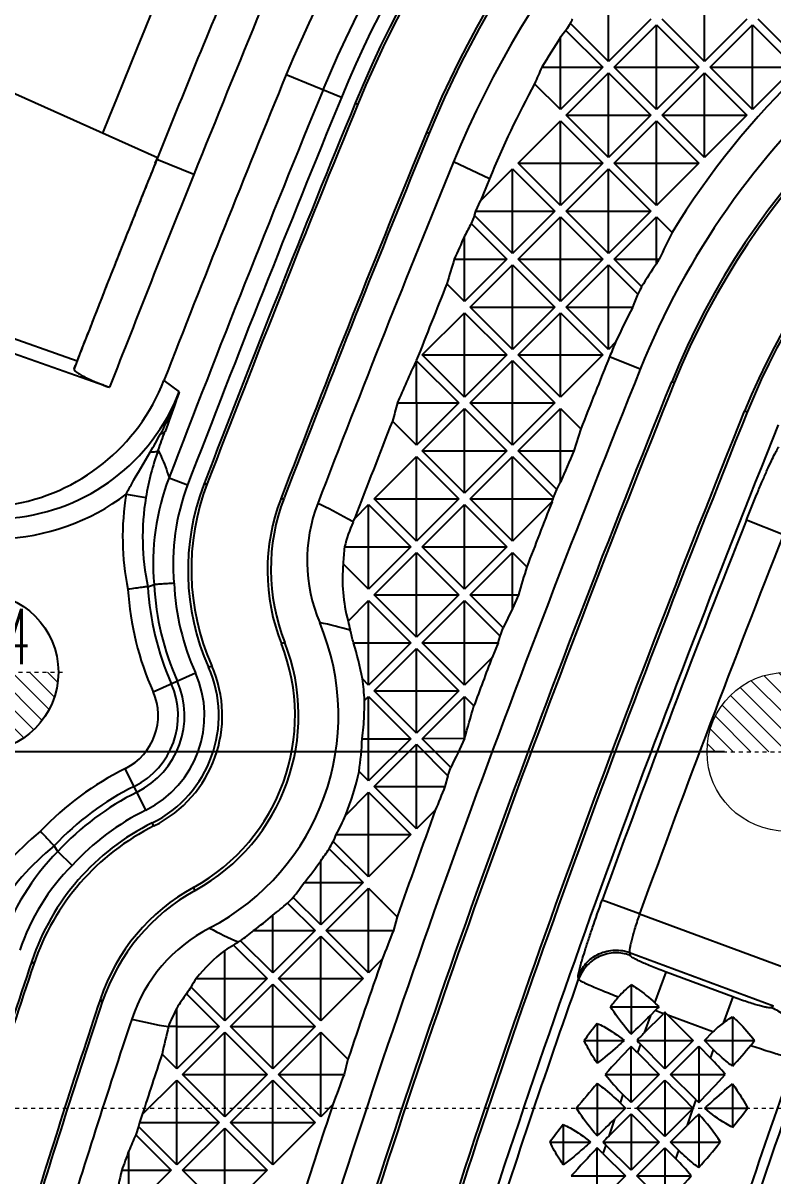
# Model space of a CAD drawing. Header units: millimetres. Extents: x 2089 to 2530, y 1631 to 2074.
# Drawn here: x 2214.23 to 2233.11, y 1903.87 to 1932.91 of the extents above; entities that cross this region are included whole.
import ezdxf

# ---------------------------------------------------------------- set-up
doc = ezdxf.new("R2010")
doc.units = ezdxf.units.MM
doc.linetypes.add('CENTER', pattern=[0.6, 0.375, -0.075, 0.075, -0.075])
doc.linetypes.add('HIDDEN', pattern=[0.2, 0.1, -0.1])
doc.layers.add('cool', color=153, linetype='HIDDEN', lineweight=9)
doc.layers.add('epin', color=13, linetype='Continuous', lineweight=9)
doc.layers.add('DEFAULT_2', color=8, linetype='HIDDEN')
doc.styles.get("Standard").update_dxf_attribs({"font": 'arial.ttf'})
doc.styles.add('TXT05', font='txt.shx', dxfattribs={"width": 0.5, "bigfont": 'gbcbig.shx'})
doc.dimstyles.new('副本 ISO-25-1', dxfattribs={"dimtxt": 5, "dimasz": 5, "dimexe": 0, "dimexo": 0, "dimgap": 0, "dimtad": 1, "dimtxsty": 'Standard', "dimcen": 0, "dimclrd": 4, "dimclre": 4, "dimclrt": 6, "dimazin": 0, "dimtfac": 1, "dimtofl": 0, "dimtmove": 0, "dimatfit": 3, "dimfxl": 0, "dimarcsym": 0})

# ---------------------------------------------------------------- blocks, each defined once
blk = doc.blocks.new('epin_ejp_4')
at = {"layer": 'epin'}
h = blk.add_hatch(dxfattribs=at)
h.set_pattern_fill('_ANSI31', color=123, scale=0.1, angle=90, style=0)
h.set_pattern_definition([(135, (760.4252, 313.6428), (-0.2245064, -0.2245064), [])])
h.paths.add_polyline_path([(0, 2, 0.414214), (-2, 0), (0, 0)])
h.paths.add_polyline_path([(2, 0), (0, 0), (0, -2, 0.414214)])
at = {"layer": 'epin', "color": 1, "linetype": 'CENTER', "ltscale": 0.124395}
for p, q in [((0, -2.2), (0, 2.2)), ((-2.2, 0), (2.2, 0))]:
    blk.add_line(p, q, dxfattribs=at)
at = {"layer": 'epin'}
blk.add_circle((0, 0), 2, dxfattribs=at)
at = {"layer": 'epin', "color": 6, "style": 'TXT05', "width": 0.5}
blk.add_text('%%c4', height=1.4, dxfattribs=at).set_placement((0.08, 0.2))
blk = doc.blocks.new('3')
at = {"layer": 'cool', "ltscale": 0.932966}
blk.add_line((14.18, -452.331), (175.52, -452.331), dxfattribs=at)
blk = doc.blocks.new('*D91')
at = {"color": 4, "linetype": 'Continuous', "lineweight": -2, "transparency": 16777216}
blk.add_line((2163.032, 1901.577), (2141.504, 1901.577), dxfattribs=at)
at = {"layer": 'Defpoints', "color": 0, "transparency": 16777216}
for p in [(2148.673, 1901.577), (2163.032, 1901.577), (2248.301, 1863.577)]:
    blk.add_point(p, dxfattribs=at)
at = {"color": 6, "transparency": 16777216, "insert": (2145.088, 1904.131), "char_height": 5, "attachment_point": 5}
blk.add_mtext('38', dxfattribs=at)
blk = doc.blocks.new('*D92')
at = {"color": 4, "linetype": 'Continuous', "lineweight": -2, "transparency": 16777216}
for p, q in [((2168.673, 1914.551), (2158.673, 1910.284)), ((2231.896, 1914.551), (2168.673, 1914.551)), ((2158.673, 1910.284), (2131.801, 1910.284))]:
    blk.add_line(p, q, dxfattribs=at)
at = {"layer": 'Defpoints', "color": 0, "transparency": 16777216}
for p in [(2231.896, 1914.551), (2148.673, 1910.284), (2248.301, 1863.577)]:
    blk.add_point(p, dxfattribs=at)
at = {"color": 6, "transparency": 16777216, "insert": (2140.237, 1913.289), "char_height": 5, "attachment_point": 5}
blk.add_mtext('50,97', dxfattribs=at)
blk = doc.blocks.new('*D93')
at = {"color": 4, "linetype": 'Continuous', "lineweight": -2, "transparency": 16777216}
blk.add_line((2211.765, 1916.555), (2131.79, 1916.555), dxfattribs=at)
at = {"layer": 'Defpoints', "color": 0, "transparency": 16777216}
for p in [(2148.673, 1916.555), (2211.765, 1916.555), (2248.301, 1863.577)]:
    blk.add_point(p, dxfattribs=at)
at = {"color": 6, "transparency": 16777216, "insert": (2140.232, 1919.56), "char_height": 5, "attachment_point": 5}
blk.add_mtext('52,98', dxfattribs=at)
blk = doc.blocks.new('*D94')
at = {"color": 4, "linetype": 'Continuous', "lineweight": -2, "transparency": 16777216}
blk.add_line((2206.838, 1939.577), (2141.555, 1939.577), dxfattribs=at)
at = {"layer": 'Defpoints', "color": 0, "transparency": 16777216}
for p in [(2148.673, 1939.577), (2206.838, 1939.577), (2248.301, 1863.577)]:
    blk.add_point(p, dxfattribs=at)
at = {"color": 6, "transparency": 16777216, "insert": (2145.114, 1942.13), "char_height": 5, "attachment_point": 5}
blk.add_mtext('76', dxfattribs=at)
blk = doc.blocks.new('*D95')
at = {"color": 4, "linetype": 'Continuous', "lineweight": -2, "transparency": 16777216}
blk.add_line((2222.617, 1970.577), (2138.097, 1970.577), dxfattribs=at)
at = {"layer": 'Defpoints', "color": 0, "transparency": 16777216}
for p in [(2148.673, 1970.577), (2222.617, 1970.577), (2248.301, 1863.577)]:
    blk.add_point(p, dxfattribs=at)
at = {"color": 6, "transparency": 16777216, "insert": (2143.385, 1973.13), "char_height": 5, "attachment_point": 5}
blk.add_mtext('107', dxfattribs=at)
blk = doc.blocks.new('*D96')
at = {"color": 4, "linetype": 'Continuous', "lineweight": -2, "transparency": 16777216}
blk.add_line((2175.173, 1993.577), (2138.114, 1993.577), dxfattribs=at)
at = {"layer": 'Defpoints', "color": 0, "transparency": 16777216}
for p in [(2148.673, 1993.577), (2175.173, 1993.577), (2248.301, 1863.577)]:
    blk.add_point(p, dxfattribs=at)
at = {"color": 6, "transparency": 16777216, "insert": (2143.393, 1996.132), "char_height": 5, "attachment_point": 5}
blk.add_mtext('130', dxfattribs=at)
blk = doc.blocks.new('*D98')
at = {"color": 4, "linetype": 'Continuous', "lineweight": -2, "transparency": 16777216}
blk.add_line((2213.116, 1918.755), (2213.116, 2033.658), dxfattribs=at)
at = {"layer": 'Defpoints', "color": 0, "transparency": 16777216}
for p in [(2213.116, 2016.779), (2213.116, 1918.755), (2248.301, 1863.577)]:
    blk.add_point(p, dxfattribs=at)
at = {"color": 6, "transparency": 16777216, "insert": (2210.111, 2025.218), "char_height": 5, "attachment_point": 5, "rotation": 90}
blk.add_mtext('35,18', dxfattribs=at)
blk = doc.blocks.new('*D146')
at = {"color": 4, "linetype": 'Continuous', "lineweight": -2, "transparency": 16777216}
blk.add_line((2233.454, 1916.751), (2233.454, 2033.218), dxfattribs=at)
at = {"layer": 'Defpoints', "color": 0, "transparency": 16777216}
for p in [(2233.454, 2016.779), (2233.454, 1916.751), (2248.301, 1863.577)]:
    blk.add_point(p, dxfattribs=at)
at = {"color": 6, "transparency": 16777216, "insert": (2230.449, 2024.998), "char_height": 5, "attachment_point": 5, "rotation": 90}
blk.add_mtext('14,85', dxfattribs=at)
blk = doc.blocks.new('*D147')
at = {"color": 4, "linetype": 'Continuous', "lineweight": -2, "transparency": 16777216}
for p, q in [((2205.584, 2006.779), (2205.584, 2023.177)), ((2207.301, 1996.779), (2205.584, 2006.779)), ((2207.301, 1942.877), (2207.301, 1996.779))]:
    blk.add_line(p, q, dxfattribs=at)
at = {"layer": 'Defpoints', "color": 0, "transparency": 16777216}
for p in [(2205.584, 2016.779), (2207.301, 1942.877), (2248.301, 1863.577)]:
    blk.add_point(p, dxfattribs=at)
at = {"color": 6, "transparency": 16777216, "insert": (2203.073, 2019.978), "char_height": 5, "attachment_point": 5, "rotation": 90}
blk.add_mtext('41', dxfattribs=at)
blk = doc.blocks.new('*D148')
at = {"color": 4, "linetype": 'Continuous', "lineweight": -2, "transparency": 16777216}
blk.add_line((2223.301, 1973.877), (2223.301, 2024.064), dxfattribs=at)
at = {"layer": 'Defpoints', "color": 0, "transparency": 16777216}
for p in [(2223.301, 2016.779), (2223.301, 1973.877), (2248.301, 1863.577)]:
    blk.add_point(p, dxfattribs=at)
at = {"color": 6, "transparency": 16777216, "insert": (2220.748, 2020.421), "char_height": 5, "attachment_point": 5, "rotation": 90}
blk.add_mtext('25', dxfattribs=at)
blk = doc.blocks.new('*D149')
at = {"color": 4, "linetype": 'Continuous', "lineweight": -2, "transparency": 16777216}
blk.add_line((2178.301, 2000.177), (2178.301, 2023.883), dxfattribs=at)
at = {"layer": 'Defpoints', "color": 0, "transparency": 16777216}
for p in [(2178.301, 2016.779), (2178.301, 2000.177), (2248.301, 1863.577)]:
    blk.add_point(p, dxfattribs=at)
at = {"color": 6, "transparency": 16777216, "insert": (2175.748, 2020.331), "char_height": 5, "attachment_point": 5, "rotation": 90}
blk.add_mtext('70', dxfattribs=at)

msp = doc.modelspace()

# ---------------------------------------------------------------- linework, layer by layer
at = {"color": 7, "linetype": 'Continuous'}
for p, q in [((2228.971, 1931.937), (2228.971, 1934.069)), ((2231.388, 1931.937), (2231.388, 1934.069)), ((2230.037, 1933.003), (2228.971, 1931.937)), ((2231.388, 1931.937), (2230.322, 1933.003)), ((2232.453, 1933.003), (2231.388, 1931.937)), ((2233.804, 1931.937), (2232.738, 1933.003)), ((2227.901, 1932.724), (2228.829, 1931.795)), ((2228.971, 1931.937), (2228.011, 1932.897)), ((2229.113, 1931.795), (2230.179, 1932.861)), ((2230.179, 1930.729), (2230.179, 1932.861)), ((2230.179, 1932.861), (2231.245, 1931.795)), ((2231.53, 1931.795), (2232.596, 1932.861)), ((2232.596, 1930.729), (2232.596, 1932.861)), ((2232.596, 1932.861), (2233.662, 1931.795)), ((2227.763, 1930.729), (2227.763, 1932.548)), ((2217.611, 1929.512), (2211.595, 1932.21)), ((2227.292, 1931.795), (2228.829, 1931.795)), ((2228.829, 1931.795), (2227.763, 1930.729)), ((2230.179, 1930.729), (2229.113, 1931.795)), ((2229.113, 1931.795), (2231.245, 1931.795)), ((2231.245, 1931.795), (2230.179, 1930.729)), ((2232.596, 1930.729), (2231.53, 1931.795)), ((2231.53, 1931.795), (2233.662, 1931.795)), ((2233.662, 1931.795), (2232.596, 1930.729)), ((2222.245, 1931.035), (2220.853, 1931.604)), ((2227.905, 1930.587), (2228.971, 1931.653)), ((2228.971, 1929.521), (2228.971, 1931.653)), ((2228.971, 1931.653), (2230.037, 1930.587)), ((2230.322, 1930.587), (2231.388, 1931.653)), ((2231.388, 1929.521), (2231.388, 1931.653)), ((2231.388, 1931.653), (2232.453, 1930.587)), ((2227.763, 1930.729), (2227.112, 1931.38)), ((2222.594, 1930.891), (2222.659, 1930.865)), ((2226.697, 1929.379), (2227.763, 1930.445)), ((2227.763, 1928.313), (2227.763, 1930.445)), ((2227.763, 1930.445), (2228.829, 1929.379)), ((2228.971, 1929.521), (2227.905, 1930.587)), ((2227.905, 1930.587), (2230.037, 1930.587)), ((2230.037, 1930.587), (2228.971, 1929.521)), ((2229.113, 1929.379), (2230.179, 1930.445)), ((2230.179, 1928.313), (2230.179, 1930.445)), ((2230.179, 1930.445), (2231.245, 1929.379)), ((2231.388, 1929.521), (2230.322, 1930.587)), ((2230.322, 1930.587), (2232.453, 1930.587)), ((2232.453, 1930.587), (2231.388, 1929.521)), ((2224.389, 1930.156), (2224.456, 1930.134)), ((2217.611, 1929.512), (2217.594, 1929.468)), ((2218.526, 1929.093), (2217.594, 1929.468)), ((2225.975, 1928.988), (2225.066, 1929.409)), ((2225.747, 1928.428), (2226.555, 1929.237)), ((2226.555, 1927.105), (2226.555, 1929.237)), ((2226.555, 1929.237), (2227.621, 1928.171)), ((2227.763, 1928.313), (2226.697, 1929.379)), ((2226.697, 1929.379), (2228.829, 1929.379)), ((2228.829, 1929.379), (2227.763, 1928.313)), ((2227.905, 1928.171), (2228.971, 1929.237)), ((2228.971, 1927.105), (2228.971, 1929.237)), ((2228.971, 1929.237), (2230.037, 1928.171)), ((2230.179, 1928.313), (2229.113, 1929.379)), ((2229.113, 1929.379), (2231.245, 1929.379)), ((2231.245, 1929.379), (2230.179, 1928.313)), ((2225.975, 1928.987), (2225.747, 1928.428)), ((2225.63, 1928.171), (2225.747, 1928.428)), ((2225.598, 1928.062), (2225.515, 1927.86)), ((2225.598, 1928.062), (2225.63, 1928.171)), ((2226.555, 1927.105), (2225.598, 1928.062)), ((2225.63, 1928.171), (2227.621, 1928.171)), ((2227.621, 1928.171), (2226.555, 1927.105)), ((2226.697, 1926.963), (2227.763, 1928.029)), ((2227.763, 1925.897), (2227.763, 1928.029)), ((2227.763, 1928.029), (2228.829, 1926.963)), ((2228.971, 1927.105), (2227.905, 1928.171)), ((2227.905, 1928.171), (2230.037, 1928.171)), ((2230.037, 1928.171), (2228.971, 1927.105)), ((2229.113, 1926.963), (2230.179, 1928.029)), ((2230.179, 1926.842), (2230.179, 1928.029)), ((2230.179, 1928.029), (2230.575, 1927.633)), ((2225.515, 1927.86), (2226.413, 1926.963)), ((2225.347, 1925.897), (2225.347, 1927.541)), ((2225.087, 1926.963), (2226.413, 1926.963)), ((2226.413, 1926.963), (2225.347, 1925.897)), ((2225.489, 1925.755), (2226.555, 1926.821)), ((2226.555, 1924.689), (2226.555, 1926.821)), ((2226.555, 1926.821), (2227.621, 1925.755)), ((2227.763, 1925.897), (2226.697, 1926.963)), ((2226.697, 1926.963), (2228.829, 1926.963)), ((2228.829, 1926.963), (2227.763, 1925.897)), ((2227.905, 1925.755), (2228.971, 1926.821)), ((2228.971, 1924.689), (2228.971, 1926.821)), ((2228.971, 1926.821), (2229.711, 1926.081)), ((2229.806, 1926.27), (2229.113, 1926.963)), ((2229.113, 1926.963), (2230.251, 1926.963)), ((2225.347, 1925.897), (2224.902, 1926.342)), ((2226.555, 1924.689), (2225.489, 1925.755)), ((2225.489, 1925.755), (2227.621, 1925.755)), ((2227.621, 1925.755), (2226.555, 1924.689)), ((2228.971, 1924.689), (2227.905, 1925.755)), ((2227.905, 1925.755), (2229.581, 1925.755)), ((2212.068, 1925.645), (2215.587, 1924.398)), ((2224.281, 1924.547), (2225.347, 1925.612)), ((2225.347, 1923.481), (2225.347, 1925.612)), ((2225.347, 1925.612), (2226.413, 1924.547)), ((2226.697, 1924.547), (2227.763, 1925.612)), ((2227.763, 1923.481), (2227.763, 1925.612)), ((2227.763, 1925.612), (2228.829, 1924.547)), ((2212.283, 1925.194), (2216.406, 1923.732)), ((2229.149, 1924.866), (2228.971, 1924.689)), ((2225.347, 1923.481), (2224.281, 1924.547)), ((2224.281, 1924.547), (2226.413, 1924.547)), ((2226.413, 1924.547), (2225.347, 1923.481)), ((2227.763, 1923.481), (2226.697, 1924.547)), ((2226.697, 1924.547), (2228.829, 1924.547)), ((2228.829, 1924.547), (2227.763, 1923.481)), ((2229.772, 1924.19), (2228.998, 1924.501)), ((2215.587, 1924.398), (2215.51, 1924.2)), ((2224.132, 1924.404), (2225.205, 1923.338)), ((2224.139, 1923.338), (2224.133, 1924.403)), ((2225.489, 1923.338), (2226.555, 1924.404)), ((2226.555, 1922.272), (2226.555, 1924.404)), ((2226.555, 1924.404), (2227.621, 1923.338)), ((2217.774, 1923.906), (2218.161, 1923.618)), ((2230.629, 1923.846), (2230.564, 1923.872)), ((2223.661, 1923.338), (2225.205, 1923.338)), ((2225.205, 1923.338), (2224.139, 1922.272)), ((2224.139, 1923.338), (2224.139, 1922.272)), ((2226.555, 1922.272), (2225.489, 1923.338)), ((2225.489, 1923.338), (2227.621, 1923.338)), ((2227.621, 1923.338), (2226.555, 1922.272)), ((2224.281, 1922.13), (2225.347, 1923.196)), ((2225.347, 1921.064), (2225.347, 1923.196)), ((2225.347, 1923.196), (2226.413, 1922.13)), ((2226.697, 1922.13), (2227.763, 1923.196)), ((2227.763, 1921.346), (2227.763, 1923.196)), ((2227.763, 1923.196), (2228.273, 1922.686)), ((2232.466, 1923.108), (2232.4, 1923.134)), ((2224.139, 1922.272), (2223.529, 1922.883)), ((2228.273, 1922.686), (2228.102, 1922.13)), ((2223.073, 1920.922), (2224.139, 1921.988)), ((2224.139, 1919.856), (2224.139, 1921.988)), ((2224.139, 1921.988), (2225.205, 1920.922)), ((2225.347, 1921.064), (2224.281, 1922.13)), ((2224.281, 1922.13), (2226.413, 1922.13)), ((2226.413, 1922.13), (2225.347, 1921.064)), ((2225.489, 1920.922), (2226.555, 1921.988)), ((2226.555, 1919.856), (2226.555, 1921.988)), ((2226.555, 1921.988), (2227.59, 1920.953)), ((2227.67, 1921.157), (2226.697, 1922.13)), ((2226.697, 1922.13), (2228.102, 1922.13)), ((2217.904, 1921.456), (2218.372, 1921.277)), ((2218.78, 1921.283), (2218.865, 1921.309)), ((2227.67, 1921.157), (2227.763, 1921.346)), ((2216.825, 1921.042), (2217.32, 1920.958)), ((2227.59, 1920.953), (2227.67, 1921.157)), ((2220.718, 1920.919), (2220.802, 1920.944)), ((2222.573, 1920.422), (2222.931, 1920.78)), ((2222.931, 1918.648), (2222.931, 1920.78)), ((2222.931, 1920.78), (2223.997, 1919.714)), ((2224.139, 1919.856), (2223.073, 1920.922)), ((2223.073, 1920.922), (2225.205, 1920.922)), ((2225.205, 1920.922), (2224.139, 1919.856)), ((2224.281, 1919.714), (2225.347, 1920.78)), ((2225.347, 1918.648), (2225.347, 1920.78)), ((2225.347, 1920.78), (2226.413, 1919.714)), ((2226.555, 1919.856), (2225.489, 1920.922)), ((2225.489, 1920.922), (2227.581, 1920.922)), ((2227.551, 1920.852), (2226.555, 1919.856)), ((2227.551, 1920.852), (2227.581, 1920.922)), ((2227.581, 1920.922), (2227.59, 1920.953)), ((2222.538, 1920.34), (2222.402, 1920.417)), ((2222.538, 1920.34), (2222.573, 1920.422)), ((2232.447, 1920.394), (2233.381, 1920.025)), ((2222.324, 1919.714), (2223.997, 1919.714)), ((2223.997, 1919.714), (2222.931, 1918.648)), ((2223.073, 1918.506), (2224.139, 1919.572)), ((2224.139, 1917.44), (2224.139, 1919.572)), ((2224.139, 1919.572), (2225.205, 1918.506)), ((2225.347, 1918.648), (2224.281, 1919.714)), ((2224.281, 1919.714), (2226.413, 1919.714)), ((2226.413, 1919.714), (2225.347, 1918.648)), ((2225.489, 1918.506), (2226.555, 1919.572)), ((2226.555, 1918.157), (2226.555, 1919.572)), ((2226.555, 1919.572), (2226.914, 1919.213)), ((2222.931, 1918.648), (2222.292, 1919.287)), ((2217.368, 1918.71), (2217.527, 1918.763)), ((2224.139, 1917.44), (2223.073, 1918.506)), ((2223.073, 1918.506), (2225.205, 1918.506)), ((2225.205, 1918.506), (2224.139, 1917.44)), ((2226.323, 1917.672), (2225.489, 1918.506)), ((2225.489, 1918.506), (2226.702, 1918.506)), ((2226.702, 1918.506), (2226.555, 1918.157)), ((2222.412, 1917.846), (2222.931, 1918.364)), ((2222.931, 1916.232), (2222.931, 1918.364)), ((2222.931, 1918.364), (2223.997, 1917.298)), ((2224.281, 1917.298), (2225.347, 1918.364)), ((2225.347, 1916.232), (2225.347, 1918.364)), ((2225.347, 1918.364), (2226.244, 1917.467)), ((2226.555, 1918.157), (2226.323, 1917.672)), ((2226.244, 1917.467), (2226.323, 1917.672)), ((2220.817, 1917.303), (2220.733, 1917.275)), ((2222.546, 1917.298), (2223.997, 1917.298)), ((2223.997, 1917.298), (2222.931, 1916.232)), ((2225.347, 1916.232), (2224.281, 1917.298)), ((2224.281, 1917.298), (2226.195, 1917.298)), ((2226.195, 1917.298), (2226.038, 1916.923)), ((2226.195, 1917.298), (2226.244, 1917.467)), ((2223.073, 1916.09), (2224.139, 1917.156)), ((2224.139, 1915.024), (2224.139, 1917.156)), ((2224.139, 1917.156), (2225.205, 1916.09)), ((2218.897, 1916.684), (2218.979, 1916.716)), ((2226.038, 1916.923), (2225.347, 1916.232)), ((2217.501, 1916.066), (2218.568, 1916.538)), ((2222.931, 1916.232), (2222.773, 1916.39)), ((2224.139, 1915.024), (2223.073, 1916.09)), ((2223.073, 1916.09), (2225.205, 1916.09)), ((2225.205, 1916.09), (2224.139, 1915.024)), ((2222.827, 1915.844), (2222.931, 1915.948)), ((2222.931, 1913.816), (2222.931, 1915.948)), ((2222.931, 1915.948), (2223.997, 1914.882)), ((2224.281, 1914.882), (2225.347, 1915.948)), ((2225.346, 1914.885), (2225.347, 1915.948)), ((2225.347, 1915.948), (2225.582, 1915.712)), ((2222.768, 1914.882), (2223.997, 1914.882)), ((2223.997, 1914.882), (2222.931, 1913.816)), ((2223.073, 1913.674), (2224.139, 1914.74)), ((2224.139, 1912.608), (2224.139, 1914.74)), ((2224.139, 1914.74), (2224.929, 1913.95)), ((2225.343, 1914.883), (2224.281, 1914.882)), ((2225.005, 1914.158), (2224.281, 1914.882)), ((2217.321, 1913.085), (2216.802, 1914.13)), ((2222.931, 1913.816), (2222.689, 1914.058)), ((2224.929, 1913.95), (2225.005, 1914.158)), ((2224.929, 1913.95), (2224.851, 1913.674)), ((2222.348, 1912.949), (2222.931, 1913.532)), ((2222.931, 1911.4), (2222.931, 1913.532)), ((2222.931, 1913.532), (2223.997, 1912.466)), ((2224.139, 1912.608), (2223.073, 1913.674)), ((2223.073, 1913.674), (2224.851, 1913.674)), ((2224.61, 1913.079), (2224.139, 1912.608)), ((2217.524, 1912.685), (2217.482, 1912.762)), ((2222.116, 1912.466), (2223.997, 1912.466)), ((2223.997, 1912.466), (2222.931, 1911.4)), ((2215.1, 1912.038), (2215.011, 1912.18)), ((2215.463, 1911.69), (2215.1, 1912.037)), ((2221.937, 1912.109), (2222.789, 1911.258)), ((2222.931, 1911.4), (2222.039, 1912.291)), ((2221.723, 1910.192), (2221.723, 1911.809)), ((2218.564, 1911.061), (2218.518, 1911.136)), ((2221.311, 1911.258), (2222.789, 1911.258)), ((2222.789, 1911.258), (2221.723, 1910.192)), ((2221.723, 1910.192), (2221.029, 1910.885)), ((2221.865, 1910.049), (2222.931, 1911.115)), ((2222.931, 1908.983), (2222.931, 1911.115)), ((2222.931, 1911.115), (2223.648, 1910.398)), ((2220.889, 1910.741), (2221.581, 1910.049)), ((2229.757, 1910.47), (2228.812, 1910.812)), ((2220.515, 1908.983), (2220.515, 1910.436)), ((2223.648, 1910.398), (2223.554, 1910.049)), ((2229.757, 1910.47), (2233.525, 1909.075)), ((2220.034, 1910.049), (2221.581, 1910.049)), ((2221.581, 1910.049), (2220.515, 1908.983)), ((2222.931, 1908.983), (2221.865, 1910.049)), ((2221.865, 1910.049), (2223.554, 1910.049)), ((2219.531, 1909.683), (2220.373, 1908.841)), ((2220.515, 1908.983), (2219.705, 1909.793)), ((2220.657, 1908.841), (2221.723, 1909.907)), ((2221.723, 1907.775), (2221.723, 1909.907)), ((2221.723, 1909.907), (2222.789, 1908.841)), ((2219.307, 1907.775), (2219.307, 1909.546)), ((2229.505, 1909.496), (2229.514, 1909.425)), ((2229.505, 1909.496), (2233.124, 1908.156)), ((2214.497, 1909.206), (2214.448, 1909.281)), ((2223.272, 1909.324), (2222.931, 1908.983)), ((2218.588, 1908.841), (2220.373, 1908.841)), ((2220.373, 1908.841), (2219.307, 1907.775)), ((2221.723, 1907.775), (2220.657, 1908.841)), ((2220.657, 1908.841), (2222.789, 1908.841)), ((2222.789, 1908.841), (2221.723, 1907.775)), ((2228.219, 1908.821), (2228.211, 1908.892)), ((2230.143, 1908.228), (2230.428, 1908.997)), ((2232.103, 1908.377), (2230.428, 1908.997)), ((2219.307, 1907.775), (2218.457, 1908.625)), ((2219.449, 1907.633), (2220.515, 1908.699)), ((2220.515, 1906.567), (2220.515, 1908.699)), ((2220.515, 1908.699), (2221.581, 1907.633)), ((2229.54, 1908.686), (2229.54, 1907.437)), ((2216.223, 1908.251), (2216.174, 1908.325)), ((2218.344, 1908.453), (2219.164, 1907.633)), ((2232.103, 1908.377), (2231.86, 1907.718)), ((2218.098, 1906.567), (2218.098, 1908.094)), ((2229.025, 1908.131), (2230.245, 1908.131)), ((2229.873, 1907.47), (2230.359, 1907.955)), ((2230.151, 1908.032), (2230.027, 1907.908)), ((2230.359, 1907.955), (2230.151, 1908.032)), ((2230.393, 1907.989), (2230.393, 1906.568)), ((2233.073, 1908.107), (2233.124, 1908.156)), ((2228.687, 1907.709), (2228.687, 1906.708)), ((2230.027, 1907.908), (2229.873, 1907.47)), ((2230.467, 1907.915), (2231.103, 1907.279)), ((2231.603, 1907.494), (2230.467, 1907.915)), ((2232.098, 1907.877), (2232.098, 1906.631)), ((2218.098, 1907.633), (2217.89, 1907.631)), ((2219.164, 1907.633), (2218.098, 1906.567)), ((2218.098, 1907.633), (2219.164, 1907.633)), ((2218.241, 1906.425), (2219.307, 1907.491)), ((2219.307, 1905.359), (2219.307, 1907.491)), ((2219.307, 1907.491), (2220.373, 1906.425)), ((2220.515, 1906.567), (2219.449, 1907.633)), ((2219.449, 1907.633), (2221.581, 1907.633)), ((2221.581, 1907.633), (2220.515, 1906.567)), ((2220.657, 1906.425), (2221.723, 1907.491)), ((2221.723, 1905.359), (2221.723, 1907.491)), ((2221.723, 1907.491), (2222.409, 1906.805)), ((2231.388, 1907.279), (2231.603, 1907.494)), ((2228.357, 1907.279), (2229.367, 1907.279)), ((2229.54, 1905.715), (2229.54, 1907.129)), ((2229.684, 1907.279), (2231.103, 1907.279)), ((2229.774, 1907.187), (2229.701, 1906.976)), ((2230.393, 1906.568), (2229.774, 1907.187)), ((2231.103, 1907.279), (2230.393, 1906.568)), ((2230.535, 1906.426), (2231.245, 1907.137)), ((2231.245, 1907.137), (2231.245, 1905.716)), ((2231.245, 1907.137), (2231.545, 1906.837)), ((2231.618, 1907.048), (2231.388, 1907.279)), ((2231.388, 1907.279), (2232.651, 1907.279)), ((2218.098, 1906.567), (2217.727, 1906.939)), ((2222.409, 1906.805), (2222.313, 1906.425)), ((2229.701, 1906.976), (2230.25, 1906.426)), ((2231.545, 1906.837), (2231.618, 1907.048)), ((2217.228, 1905.413), (2218.098, 1906.283)), ((2218.098, 1904.151), (2218.098, 1906.283)), ((2218.098, 1906.283), (2219.164, 1905.217)), ((2219.307, 1905.359), (2218.241, 1906.425)), ((2218.241, 1906.425), (2220.373, 1906.425)), ((2220.373, 1906.425), (2219.307, 1905.359)), ((2219.449, 1905.217), (2220.515, 1906.283)), ((2220.515, 1904.151), (2220.515, 1906.283)), ((2220.515, 1906.283), (2221.581, 1905.217)), ((2221.723, 1905.359), (2220.657, 1906.425)), ((2220.657, 1906.425), (2222.313, 1906.425)), ((2228.687, 1906.194), (2228.687, 1904.876)), ((2228.891, 1906.426), (2230.25, 1906.426)), ((2230.25, 1906.426), (2229.54, 1905.715)), ((2229.682, 1905.573), (2230.393, 1906.284)), ((2230.393, 1906.284), (2230.393, 1904.862)), ((2231.178, 1905.783), (2230.535, 1906.426)), ((2230.535, 1906.426), (2231.914, 1906.426)), ((2229.336, 1905.919), (2229.263, 1905.708)), ((2229.54, 1905.715), (2229.336, 1905.919)), ((2232.098, 1906.185), (2232.098, 1905.092)), ((2222.029, 1905.665), (2221.723, 1905.359)), ((2229.263, 1905.708), (2229.398, 1905.573)), ((2231.105, 1905.573), (2231.177, 1905.783)), ((2228.164, 1905.573), (2229.398, 1905.573)), ((2228.979, 1904.87), (2229.54, 1905.431)), ((2229.398, 1905.573), (2229.124, 1905.3)), ((2229.54, 1905.431), (2229.54, 1904.01)), ((2229.54, 1905.431), (2230.25, 1904.72)), ((2229.682, 1905.573), (2231.104, 1905.574)), ((2230.393, 1904.862), (2229.682, 1905.573)), ((2231.105, 1905.573), (2230.393, 1904.862)), ((2230.958, 1905.144), (2231.105, 1905.573)), ((2231.245, 1905.425), (2231.245, 1904.078)), ((2231.401, 1905.573), (2232.475, 1905.573)), ((2217.133, 1905.117), (2217.064, 1904.901)), ((2217.156, 1905.217), (2217.133, 1905.117)), ((2218.098, 1904.151), (2217.133, 1905.117)), ((2217.156, 1905.217), (2219.164, 1905.217)), ((2219.164, 1905.217), (2218.098, 1904.151)), ((2218.241, 1904.009), (2219.307, 1905.075)), ((2219.307, 1902.943), (2219.307, 1905.075)), ((2219.307, 1905.075), (2220.373, 1904.009)), ((2220.515, 1904.151), (2219.449, 1905.217)), ((2219.449, 1905.217), (2221.581, 1905.217)), ((2221.581, 1905.217), (2220.515, 1904.151)), ((2227.834, 1905.162), (2227.834, 1904.145)), ((2229.124, 1905.3), (2228.979, 1904.87)), ((2230.535, 1904.72), (2230.958, 1905.144)), ((2217.064, 1904.901), (2217.956, 1904.009)), ((2216.89, 1902.943), (2216.89, 1904.498)), ((2227.497, 1904.72), (2228.518, 1904.72)), ((2228.687, 1903.157), (2228.687, 1904.572)), ((2228.831, 1904.72), (2230.25, 1904.72)), ((2228.903, 1904.646), (2228.832, 1904.433)), ((2229.54, 1904.01), (2228.903, 1904.646)), ((2230.25, 1904.72), (2229.54, 1904.01)), ((2229.682, 1903.868), (2230.393, 1904.578)), ((2230.393, 1904.578), (2230.393, 1903.159)), ((2230.393, 1904.578), (2230.672, 1904.299)), ((2230.744, 1904.511), (2230.535, 1904.72)), ((2230.535, 1904.72), (2231.795, 1904.72)), ((2230.672, 1904.299), (2230.744, 1904.511)), ((2228.832, 1904.433), (2229.398, 1903.868)), ((2216.712, 1904.009), (2217.956, 1904.009)), ((2217.956, 1904.009), (2216.89, 1902.943)), ((2219.307, 1902.943), (2218.241, 1904.009)), ((2218.241, 1904.009), (2220.373, 1904.009)), ((2220.373, 1904.009), (2219.307, 1902.943)), ((2228.036, 1903.868), (2229.398, 1903.868)), ((2229.398, 1903.868), (2228.687, 1903.157)), ((2230.315, 1903.234), (2229.682, 1903.868)), ((2229.682, 1903.868), (2231.058, 1903.868))]:
    msp.add_line(p, q, dxfattribs=at)
msp.add_circle((2213.116, 1916.555), 2, dxfattribs=at)
for centre, radius, start, end in [((2248.301, 1920.356), 29.663, 100.3684, 157.707), ((2248.301, 1920.356), 28.661, 99.0018, 157.7125), ((2248.301, 1920.356), 28.159, 99.0002, 157.7135), ((2248.301, 1920.356), 27.782, 22.2828, 157.7194), ((2248.301, 1920.356), 27.712, 22.28, 157.7131), ((2629.136, 1764.662), 450.655, 156.22116, 158.36585), ((2629.136, 1764.662), 449.903, 156.22488, 158.13576), ((2248.301, 1920.356), 25.842, 22.2884, 157.718), ((2248.301, 1920.356), 25.772, 22.2878, 157.6935), ((2248.301, 1919.847), 25.125, 22.3638, 157.6333), ((2629.136, 1764.662), 444.829, 156.22924, 158.16193), ((2248.301, 1916.747), 19.968, 105.7275, 158.1135), ((2698.364, 1735.894), 518.277, 157.42288, 158.06351), ((2248.301, 1916.747), 20.802, 119.338, 148.4436), ((2248.301, 1916.747), 19.114, 110.7266, 158.1135), ((2248.301, 1916.747), 19.044, 110.7266, 158.1139), ((2248.301, 1919.847), 24.124, 147.2505, 147.7395), ((2248.301, 1916.745), 17.136, 110.7237, 158.1084), ((2248.301, 1916.745), 17.066, 110.7242, 158.1084), ((2638.962, 1759.945), 451.975, 157.67833, 158.73004), ((2631.577, 1762.93), 443.008, 157.6727, 159.03225), ((2248.301, 1919.847), 24.124, 151.4398, 157.7347), ((2631.564, 1762.934), 442.493, 157.67289, 159.03219), ((2625.033, 1765.57), 435.073, 157.66755, 159.02861), ((2625.19, 1765.508), 435.171, 157.66738, 159.02119), ((2627.368, 1764.631), 435.649, 157.66967, 158.97665), ((2627.69, 1764.503), 435.926, 157.66871, 158.96908), ((2636.807, 1760.623), 451.939, 158.06201, 158.75341), ((2628.5, 1764.149), 435.97, 157.72451, 158.94052), ((2633.839, 1761.804), 447.739, 158.06028, 158.79798), ((2248.301, 1916.747), 20.802, 152.7556, 153.3379), ((2248.301, 1916.747), 20.802, 157.0263, 158.1135), ((2645.651, 1757.109), 449.021, 158.11199, 158.36137), ((2213.096, 1925.727), 5.021, 278.8273, 338.7238), ((2213.483, 1925.438), 5.02, 275.5453, 338.7378), ((2629.385, 1763.801), 435.92, 158.59647, 158.94336), ((2208.301, 1927.477), 10.595, 329.4943, 332.3445), ((1991.985, 2004.199), 240.101, 340.01653, 340.13692), ((2223.983, 1919.856), 6.753, 160.1839, 170.607), ((2223.558, 1919.293), 6.055, 159.0592, 185.0198), ((2224.491, 1919.151), 6.026, 159.0164, 203.8326), ((2213.481, 1925.44), 5.525, 271.8548, 307.2523), ((2223.292, 1919.96), 6.557, 170.4956, 191.5767), ((2223.561, 1919.294), 5.555, 159.0746, 185.1294), ((2224.405, 1919.126), 6.025, 159.018, 203.9054), ((2223.309, 1919.961), 6.071, 170.5455, 191.8888), ((2225.404, 1919.117), 5.021, 158.9672, 201.5315), ((2225.489, 1919.142), 5.021, 158.9656, 201.4811), ((2225.4, 1919.366), 4.018, 158.9517, 202.8651), ((2216.408, 1909.831), 12.166, 60.4832, 64.4782), ((2594.822, 1777.15), 394.383, 158.6311, 158.88651), ((2226.489, 1918.639), 4.302, 156.7175, 165.5318), ((2546.223, 1795.885), 337.576, 158.3565, 160.09594), ((2556.187, 1792.105), 347.228, 158.38297, 160.06917), ((2226.796, 1919.167), 4.506, 173.0183, 178.4661), ((2226.293, 1918.896), 4.02, 174.4125, 195.1426), ((2224.404, 1919.126), 7.049, 183.3783, 203.9076), ((2224.406, 1919.126), 6.888, 183.024, 203.9055), ((2224.406, 1919.126), 6.386, 182.9555, 203.9033), ((2224.406, 1919.126), 7.553, 183.6622, 203.9036), ((2226.043, 1918.589), 3.706, 191.5741, 195.275), ((2216.141, 1915.463), 6.03, 297.4753, 22.8552), ((2220.119, 1909.824), 8.135, 73.2173, 78.8129), ((2215.786, 1915.786), 6.927, 12.6085, 15.2912), ((2216.141, 1915.463), 4.937, 298.7891, 21.531), ((2216.141, 1915.463), 5.025, 298.8374, 21.4874), ((2216.141, 1915.463), 3.015, 296.4033, 23.9061), ((2216.141, 1915.463), 3.103, 296.476, 23.8345), ((2548.984, 1794.678), 345.309, 159.26684, 159.48151), ((2216.141, 1915.463), 2.655, 296.3894, 23.9132), ((2216.141, 1915.463), 6.697, 3.2622, 7.9585), ((2216.141, 1915.463), 1.99, 296.4032, 23.9075), ((2216.141, 1915.463), 2.152, 296.4032, 23.9075), ((2216.141, 1915.463), 1.488, 296.4041, 23.9172), ((2215.768, 1915.792), 7.058, 357.3211, 0.4155), ((2215.825, 1915.791), 7.002, 352.5364, 357.3087), ((2506.376, 1783.668), 310.157, 154.97198, 155.11978), ((2220.162, 1907.364), 7.553, 116.406, 136.6538), ((2216.141, 1915.463), 6.697, 337.9503, 347.8934), ((2220.162, 1907.365), 7.051, 116.406, 136.9335), ((2220.16, 1907.366), 6.887, 116.4034, 137.2927), ((2220.16, 1907.366), 6.385, 116.4089, 137.3681), ((2494.331, 1814.819), 287.061, 159.98335, 160.55177), ((2220.161, 1907.365), 6.025, 116.4049, 161.4596), ((2220.21, 1907.292), 6.025, 116.4756, 161.4762), ((2218.777, 1907.437), 6.559, 128.7866, 149.7954), ((2218.788, 1907.426), 6.071, 128.4689, 149.7555), ((2219.406, 1907.78), 6.055, 135.3262, 161.3666), ((2216.141, 1915.463), 6.697, 329.948, 331.7357), ((2219.407, 1907.778), 5.556, 135.2269, 161.3604), ((2220.937, 1906.735), 5.021, 118.7909, 161.5408), ((2220.986, 1906.662), 5.021, 118.8374, 161.5572), ((2216.141, 1915.463), 6.697, 315.1616, 316.8817), ((2220.775, 1906.548), 4.017, 117.4602, 161.5564), ((2222.8, 1917.254), 8.126, 241.4982, 247.2225), ((2492.194, 1804.913), 288.48, 158.62636, 158.78089), ((2221.905, 1905.522), 4.79, 119.7054, 122.8511), ((2221.766, 1906.336), 4.024, 121.6463, 123.729), ((2216.141, 1915.463), 6.697, 301.6463, 302.1567), ((2221.968, 1906.112), 4.345, 127.7834, 141.0872), ((2444.185, 1832.202), 242.323, 161.45287, 162.99729), ((2444.185, 1832.202), 242.252, 161.46599, 162.99727), ((2462.112, 1826.129), 252.915, 160.79508, 161.39844), ((2221.742, 1906.778), 3.769, 146.8125, 150.6555), ((2221.762, 1906.341), 4.018, 145.3425, 148.2712), ((2231.036, 1906.864), 2.357, 129.3952, 140.0839), ((2442.969, 1832.593), 239.105, 161.53479, 163.00108), ((2442.969, 1832.593), 239.035, 161.54789, 163.00107), ((2221.731, 1905.871), 4.259, 142.6731, 148.5287), ((2250.673, 1890.436), 27.96, 140.0856, 140.7372), ((2220.834, 1898.239), 13.654, 46.4291, 47.0192), ((2228.508, 1909.677), 2.325, 314.9719, 318.3378), ((2232.102, 1906.212), 2.466, 133.89, 134.9977), ((2222.08, 1899.528), 11.861, 45.0023, 45.506), ((2431.807, 1836.182), 226.471, 161.55947, 163.04332), ((2219.201, 1916.323), 8.792, 255.2663, 261.4221), ((2248.335, 1892.293), 24.974, 141.8813, 143.1259), ((2216.578, 1921.335), 19.004, 313.0034, 315.045), ((2233.418, 1905.677), 2.569, 127.359, 134.9617), ((2450.928, 1852.327), 239.51, 166.64976, 166.81973), ((2245.486, 1891.858), 22.08, 135.0031, 135.6998), ((2247.931, 1889.51), 25.469, 136.2272, 138.3805), ((2226.32, 1903.597), 4.779, 44.9828, 47.6477), ((2233.34, 1910.752), 5.042, 223.5357, 224.9958), ((2210.594, 1925.751), 28.775, 318.3586, 319.7471), ((2230.839, 1908.612), 2.25, 319.7143, 323.6491), ((2431.831, 1836.174), 225.496, 161.7104, 162.11832), ((2227.859, 1903.155), 5.209, 38.8864, 44.9704), ((2462.43, 1816.292), 256.477, 159.42545, 159.60668), ((2249.008, 1888.537), 26.92, 139.0134, 140.7417), ((2233.066, 1909.644), 5.271, 217.6277, 224.9612), ((2213.589, 1923.032), 24.73, 315.5592, 317.818), ((2436.847, 1834.566), 226.279, 161.68682, 162.35255), ((2234.626, 1909.23), 4.876, 224.9879, 226.1005), ((2244.727, 1891.384), 19.465, 133.8343, 135.0171), ((2227.282, 1901.766), 5.394, 33.2045, 42.712), ((2211.056, 1921.954), 26.965, 321.2929, 322.5919), ((2246.703, 1890.367), 23.977, 141.902, 143.2297), ((2216.116, 1918.291), 18.384, 313.1401, 315.0379), ((2243.799, 1890.051), 20.958, 135.0017, 135.5773), ((2246.117, 1887.819), 24.176, 136.1341, 138.4083), ((2225.403, 1901.006), 4.848, 44.9864, 47.3577), ((2232.497, 1908.24), 5.082, 223.8277, 224.9972), ((2210.427, 1922.449), 27.765, 318.5728, 320.3183), ((2226.935, 1900.567), 5.281, 38.6832, 44.9677), ((2213.39, 1919.78), 23.777, 315.6487, 317.9917)]:
    msp.add_arc(centre, radius, start, end, dxfattribs=at)
for centre, major_axis, ratio, start_param, end_param in [((2250.149, 1921.695), (17.632, 17.632), 0.994492, -4.401859, -4.397085), ((2246.535, 1918.081), (16.849, 16.849), 0.994492, 1.689516, 1.698886), ((2250.295, 1917.853), (19.026, -19.026), 0.994492, -2.932992, -2.899823), ((2250.162, 1921.708), (17.76, 17.76), 0.994492, -4.344234, -4.326211), ((2647.87, 1756.519), (463.8, 81.8), 0.898062, 2.532165, 2.532986), ((2594.708, 1777.462), (244.993, 363.581), 0.90592, 1.758804, 1.760255), ((2249.621, 1918.067), (15.123, 15.123), 0.99618, 1.889617, 1.924459), ((2614.499, 1769.665), (-104.703, 438.1), 0.902987, 0.999647, 1.001125), ((2247.041, 1915.487), (14.428, 14.428), 0.99618, -4.520385, -4.486893), ((2249.7, 1915.348), (-16.022, 16.022), 0.99618, 0.247952, 0.254154), ((2249.631, 1918.077), (15.23, 15.23), 0.99618, 1.972725, 1.989045), ((2249.7, 1915.348), (-16.022, 16.022), 0.99618, 0.309128, 0.352902), ((2614.179, 1769.791), (-104.703, 438.1), 0.902987, 1.008568, 1.00965), ((2215.79, 1915.112), (5.024, 5.024), 0.997558, -0.605522, -0.473429), ((2215.796, 1915.118), (4.939, 4.939), 0.997558, -0.939092, -0.820429), ((2215.787, 1915.816), (5.065, -5.065), 0.997558, 0.299162, 0.374143), ((2215.802, 1915.124), (4.854, 4.854), 0.997558, -1.212431, -1.184695), ((2216.467, 1915.789), (4.673, 4.673), 0.997558, -1.433876, -1.378054), ((2215.787, 1915.816), (5.065, -5.065), 0.997558, 0.095684, 0.192017), ((2215.808, 1915.129), (4.769, 4.769), 0.997558, -1.468174, -1.398907), ((2216.473, 1915.795), (4.758, 4.758), 0.997558, -1.709695, -1.63788), ((2215.787, 1915.816), (5.065, -5.065), 0.997558, -0.150971, -0.064655), ((2215.814, 1915.135), (4.685, 4.685), 0.997558, -1.726271, -1.663285), ((2450.054, 1817.863), (-171.087, 180.886), 0.995065, 0.455505, 0.456347), ((2415.871, 1820.156), (160.327, 146.456), 0.994255, 1.996262, 1.998287), ((2450.054, 1817.863), (-171.087, 180.886), 0.995065, 0.459438, 0.461538), ((2449.368, 1853.807), (160.314, 177.184), 0.994803, -4.191706, -4.188584)]:
    msp.add_ellipse(centre, major_axis=major_axis, ratio=ratio, start_param=start_param, end_param=end_param, dxfattribs=at)
for points, knots in [([(2225.545, 1945.674), (2224.3, 1942.944), (2221.942, 1937.424), (2219.647, 1931.878), (2218.526, 1929.093)], [0, 0, 0, 0, 0.499871, 1, 1, 1, 1]), ([(2224.902, 1926.342), (2224.772, 1926.019), (2224.513, 1925.375), (2224.26, 1924.727), (2224.132, 1924.404)], [0, 0, 0, 0, 0.5, 1, 1, 1, 1]), ([(2215.51, 1924.2), (2215.506, 1924.19), (2215.516, 1924.168), (2215.537, 1924.145), (2215.577, 1924.111), (2215.648, 1924.064), (2215.808, 1923.976), (2216.063, 1923.861), (2216.285, 1923.775), (2216.406, 1923.732)], [0, 0, 0, 0, 0.032031, 0.058191, 0.092309, 0.184481, 0.30687, 0.624733, 1, 1, 1, 1]), ([(2223.661, 1923.338), (2223.739, 1923.516), (2223.893, 1923.872), (2224.055, 1924.224), (2224.133, 1924.403)], [0, 0, 0, 0, 0.49813, 1, 1, 1, 1]), ([(2229.772, 1924.19), (2228.2, 1920.279), (2225.161, 1912.414), (2222.454, 1904.425), (2221.227, 1900.392)], [0, 0, 0, 0, 0.500008, 1, 1, 1, 1]), ([(2218.161, 1923.618), (2218.132, 1923.536), (2218.012, 1923.203), (2217.892, 1922.87), (2217.802, 1922.62)], [0, 0, 0, 0, 0.247182, 1, 1, 1, 1]), ([(2222.045, 1900.143), (2223.268, 1904.164), (2225.967, 1912.13), (2228.998, 1919.972), (2230.564, 1923.872)], [0, 0, 0, 0, 0.49999, 1, 1, 1, 1]), ([(2230.629, 1923.846), (2229.063, 1919.947), (2226.033, 1912.107), (2223.335, 1904.143), (2222.112, 1900.123)], [0, 0, 0, 0, 0.50001, 1, 1, 1, 1]), ([(2223.937, 1899.567), (2225.152, 1903.561), (2227.832, 1911.472), (2230.844, 1919.26), (2232.4, 1923.134)], [0, 0, 0, 0, 0.49999, 1, 1, 1, 1]), ([(2232.466, 1923.108), (2230.909, 1919.235), (2227.899, 1911.449), (2225.219, 1903.539), (2224.004, 1899.547)], [0, 0, 0, 0, 0.50001, 1, 1, 1, 1]), ([(2224.821, 1899.298), (2226.033, 1903.279), (2228.705, 1911.165), (2231.707, 1918.928), (2233.258, 1922.789)], [0, 0, 0, 0, 0.499992, 1, 1, 1, 1]), ([(2217.801, 1922.62), (2217.797, 1922.612), (2217.768, 1922.577), (2217.721, 1922.564), (2217.686, 1922.559)], [0, 0, 0, 0, 0.199112, 1, 1, 1, 1]), ([(2232.447, 1920.394), (2232.537, 1920.62), (2232.67, 1920.949), (2232.846, 1921.367), (2232.964, 1921.636), (2233.067, 1921.863), (2233.15, 1922.038), (2233.213, 1922.155), (2233.248, 1922.215), (2233.265, 1922.231)], [0, 0, 0, 0, 0.362704, 0.528356, 0.676026, 0.801038, 0.898908, 0.965354, 1, 1, 1, 1]), ([(2216.825, 1921.042), (2216.87, 1921.128), (2217.064, 1921.484), (2217.273, 1921.832), (2217.43, 1922.098)], [0, 0, 0, 0, 0.238149, 1, 1, 1, 1]), ([(2217.63, 1922.145), (2217.616, 1922.122), (2217.542, 1922.092), (2217.473, 1922.095), (2217.43, 1922.098)], [0, 0, 0, 0, 0.377272, 1, 1, 1, 1]), ([(2217.63, 1922.145), (2217.656, 1922.094), (2217.763, 1921.871), (2217.848, 1921.638), (2217.904, 1921.457)], [0, 0, 0, 0, 0.232791, 1, 1, 1, 1]), ([(2217.368, 1918.71), (2217.355, 1918.708), (2217.325, 1918.706), (2217.275, 1918.698), (2217.185, 1918.687), (2217.048, 1918.668), (2216.932, 1918.652), (2216.869, 1918.644)], [0, 0, 0, 0, 0.081194, 0.174871, 0.2994, 0.621683, 1, 1, 1, 1]), ([(2218.028, 1918.798), (2217.911, 1918.789), (2217.744, 1918.78), (2217.577, 1918.768), (2217.527, 1918.763)], [0, 0, 0, 0, 0.700993, 1, 1, 1, 1]), ([(2238.141, 1918.042), (2236.804, 1914.657), (2234.217, 1907.852), (2231.902, 1900.948), (2230.842, 1897.466)], [0, 0, 0, 0, 0.500007, 1, 1, 1, 1]), ([(2231.659, 1897.218), (2232.715, 1900.688), (2235.024, 1907.571), (2237.603, 1914.354), (2238.935, 1917.728)], [0, 0, 0, 0, 0.499992, 1, 1, 1, 1]), ([(2239, 1917.702), (2237.669, 1914.329), (2235.09, 1907.547), (2232.782, 1900.667), (2231.727, 1897.197)], [0, 0, 0, 0, 0.500008, 1, 1, 1, 1]), ([(2214.669, 1912.549), (2214.712, 1912.502), (2214.791, 1912.416), (2214.897, 1912.303), (2214.966, 1912.225), (2215.002, 1912.19), (2215.011, 1912.179)], [0, 0, 0, 0, 0.378319, 0.700619, 0.918808, 1, 1, 1, 1]), ([(2228.211, 1908.892), (2228.209, 1908.915), (2228.222, 1908.982), (2228.252, 1909.112), (2228.306, 1909.299), (2228.378, 1909.537), (2228.468, 1909.818), (2228.612, 1910.248), (2228.73, 1910.583), (2228.812, 1910.812)], [0, 0, 0, 0, 0.034586, 0.101073, 0.198956, 0.324014, 0.471726, 0.637364, 1, 1, 1, 1]), ([(2229.757, 1910.47), (2229.717, 1910.356), (2229.661, 1910.187), (2229.596, 1909.97), (2229.557, 1909.828), (2229.528, 1909.707), (2229.509, 1909.611), (2229.501, 1909.544), (2229.5, 1909.507), (2229.505, 1909.496)], [0, 0, 0, 0, 0.361247, 0.526407, 0.673511, 0.797777, 0.895307, 0.962957, 1, 1, 1, 1]), ([(2228.211, 1908.892), (2228.253, 1909.01), (2228.39, 1909.243), (2228.72, 1909.488), (2229.12, 1909.583), (2229.387, 1909.539), (2229.505, 1909.496)], [0, 0, 0, 0, 0.239494, 0.499512, 0.75984, 1, 1, 1, 1]), ([(2229.514, 1909.425), (2229.395, 1909.469), (2229.128, 1909.513), (2228.728, 1909.418), (2228.399, 1909.172), (2228.262, 1908.94), (2228.219, 1908.821)], [0, 0, 0, 0, 0.240141, 0.500458, 0.760485, 1, 1, 1, 1]), ([(2230.428, 1908.997), (2230.31, 1909.041), (2230.141, 1909.107), (2229.927, 1909.197), (2229.791, 1909.258), (2229.679, 1909.312), (2229.595, 1909.358), (2229.544, 1909.39), (2229.52, 1909.412), (2229.514, 1909.421), (2229.514, 1909.425)], [0, 0, 0, 0, 0.36967, 0.537673, 0.686225, 0.810246, 0.905526, 0.96871, 0.988079, 1, 1, 1, 1]), ([(2225.056, 1899.227), (2225.301, 1900.033), (2226.302, 1903.248), (2227.379, 1906.44), (2228.219, 1908.821)], [0, 0, 0, 0, 0.25016, 1, 1, 1, 1]), ([(2228.219, 1908.821), (2228.221, 1908.817), (2228.229, 1908.81), (2228.255, 1908.791), (2228.309, 1908.762), (2228.396, 1908.719), (2228.513, 1908.667), (2228.658, 1908.605), (2228.899, 1908.505), (2229.092, 1908.429), (2229.228, 1908.376)], [0, 0, 0, 0, 0.010586, 0.028526, 0.087158, 0.175717, 0.292704, 0.436239, 0.604003, 1, 1, 1, 1]), ([(2229.54, 1908.686), (2229.592, 1908.654), (2229.804, 1908.517), (2230.002, 1908.359), (2230.143, 1908.228)], [0, 0, 0, 0, 0.239843, 1, 1, 1, 1]), ([(2233.073, 1908.107), (2233.07, 1908.104), (2233.059, 1908.101), (2233.028, 1908.1), (2232.968, 1908.108), (2232.876, 1908.128), (2232.755, 1908.16), (2232.613, 1908.202), (2232.392, 1908.273), (2232.221, 1908.333), (2232.103, 1908.377)], [0, 0, 0, 0, 0.011765, 0.030933, 0.093753, 0.188827, 0.312813, 0.461489, 0.629728, 1, 1, 1, 1]), ([(2218.098, 1908.094), (2218.058, 1908.017), (2217.985, 1907.864), (2217.917, 1907.708), (2217.887, 1907.631)], [0, 0, 0, 0, 0.510902, 1, 1, 1, 1]), ([(2229.54, 1907.437), (2229.491, 1907.493), (2229.306, 1907.714), (2229.138, 1907.949), (2229.025, 1908.131)], [0, 0, 0, 0, 0.257673, 1, 1, 1, 1]), ([(2233.073, 1908.107), (2233.189, 1908.064), (2233.416, 1907.927), (2233.657, 1907.604), (2233.752, 1907.213), (2233.713, 1906.951), (2233.672, 1906.834)], [0, 0, 0, 0, 0.240547, 0.500465, 0.76009, 1, 1, 1, 1]), ([(2228.687, 1907.709), (2228.744, 1907.685), (2228.986, 1907.566), (2229.207, 1907.41), (2229.367, 1907.279)], [0, 0, 0, 0, 0.230128, 1, 1, 1, 1]), ([(2231.86, 1907.718), (2231.879, 1907.733), (2231.956, 1907.79), (2232.037, 1907.842), (2232.098, 1907.877)], [0, 0, 0, 0, 0.25835, 1, 1, 1, 1]), ([(2232.098, 1907.877), (2232.15, 1907.832), (2232.35, 1907.648), (2232.532, 1907.443), (2232.651, 1907.279)], [0, 0, 0, 0, 0.251996, 1, 1, 1, 1]), ([(2228.687, 1906.708), (2228.655, 1906.755), (2228.535, 1906.94), (2228.428, 1907.132), (2228.357, 1907.279)], [0, 0, 0, 0, 0.260186, 1, 1, 1, 1]), ([(2229.367, 1907.279), (2229.312, 1907.229), (2229.091, 1907.032), (2228.863, 1906.842), (2228.687, 1906.708)], [0, 0, 0, 0, 0.252324, 1, 1, 1, 1]), ([(2232.555, 1907.157), (2232.7, 1907.108), (2232.908, 1907.039), (2233.17, 1906.957), (2233.33, 1906.909), (2233.461, 1906.872), (2233.56, 1906.847), (2233.624, 1906.834), (2233.657, 1906.832), (2233.668, 1906.832), (2233.672, 1906.834)], [0, 0, 0, 0, 0.395024, 0.563009, 0.706964, 0.824369, 0.913198, 0.971825, 0.989638, 1, 1, 1, 1]), ([(2230.608, 1897.538), (2230.845, 1898.318), (2231.815, 1901.433), (2232.857, 1904.526), (2233.672, 1906.834)], [0, 0, 0, 0, 0.249832, 1, 1, 1, 1]), ([(2232.098, 1906.631), (2232.056, 1906.662), (2231.889, 1906.792), (2231.731, 1906.935), (2231.618, 1907.048)], [0, 0, 0, 0, 0.245589, 1, 1, 1, 1]), ([(2228.687, 1906.194), (2228.737, 1906.159), (2228.94, 1906.01), (2229.129, 1905.842), (2229.263, 1905.708)], [0, 0, 0, 0, 0.243546, 1, 1, 1, 1]), ([(2231.401, 1905.573), (2231.458, 1905.626), (2231.685, 1905.836), (2231.918, 1906.039), (2232.098, 1906.185)], [0, 0, 0, 0, 0.251516, 1, 1, 1, 1]), ([(2232.098, 1906.185), (2232.134, 1906.134), (2232.271, 1905.937), (2232.394, 1905.731), (2232.475, 1905.573)], [0, 0, 0, 0, 0.259897, 1, 1, 1, 1]), ([(2228.687, 1904.876), (2228.637, 1904.932), (2228.449, 1905.154), (2228.279, 1905.39), (2228.164, 1905.573)], [0, 0, 0, 0, 0.257313, 1, 1, 1, 1]), ([(2232.098, 1905.092), (2232.039, 1905.121), (2231.791, 1905.257), (2231.564, 1905.43), (2231.401, 1905.573)], [0, 0, 0, 0, 0.233303, 1, 1, 1, 1]), ([(2227.834, 1905.162), (2227.892, 1905.136), (2228.135, 1905.014), (2228.357, 1904.854), (2228.518, 1904.72)], [0, 0, 0, 0, 0.230809, 1, 1, 1, 1]), ([(2227.834, 1904.145), (2227.802, 1904.192), (2227.68, 1904.378), (2227.569, 1904.573), (2227.497, 1904.72)], [0, 0, 0, 0, 0.259942, 1, 1, 1, 1]), ([(2228.518, 1904.72), (2228.462, 1904.67), (2228.24, 1904.471), (2228.011, 1904.28), (2227.834, 1904.145)], [0, 0, 0, 0, 0.25232, 1, 1, 1, 1]), ([(2231.245, 1904.078), (2231.202, 1904.11), (2231.026, 1904.244), (2230.862, 1904.393), (2230.744, 1904.511)], [0, 0, 0, 0, 0.245227, 1, 1, 1, 1])]:
    msp.add_open_spline(points, degree=3, knots=knots, dxfattribs=at)
for points in [[(2218.161, 1923.618), (2218.025, 1923.256), (2217.865, 1922.902), (2217.686, 1922.559)], [(2228.102, 1922.13), (2227.989, 1921.869), (2227.876, 1921.608), (2227.763, 1921.346)], [(2226.914, 1919.213), (2226.843, 1918.978), (2226.773, 1918.742), (2226.702, 1918.506)], [(2225.346, 1914.887), (2225.425, 1915.162), (2225.503, 1915.437), (2225.582, 1915.712)], [(2224.851, 1913.674), (2224.77, 1913.475), (2224.69, 1913.277), (2224.61, 1913.079)], [(2230.393, 1906.284), (2230.63, 1906.047), (2230.868, 1905.81), (2231.105, 1905.573)]]:
    msp.add_open_spline(points, degree=3, dxfattribs=at)
at = {"layer": 'DEFAULT_2', "color": 8, "linetype": 'HIDDEN'}
for p, q in [((2217.558, 1929.38), (2217.594, 1929.468)), ((2217.594, 1929.468), (2217.611, 1929.512)), ((2215.51, 1924.2), (2215.587, 1924.398))]:
    msp.add_line(p, q, dxfattribs=at)
for centre, radius, start, end in [((2661.697, 1750.685), 478.739, 158.08305, 158.40682), ((2627.406, 1764.282), 441.851, 158.40983, 158.526), ((2605.284, 1772.976), 418.082, 158.52494, 158.76575)]:
    msp.add_arc(centre, radius, start, end, dxfattribs=at)

# ---------------------------------------------------------------- block references
msp.add_blockref('3', (2153.451, 2357.908))
at = {"layer": 'epin'}
for p in [(2213.116, 1916.555), (2233.454, 1914.551)]:
    msp.add_blockref('epin_ejp_4', p, dxfattribs=at)

# ---------------------------------------------------------------- dimensions: what is measured, and where the dimension line sits
for feature_location, offset, dtype, origin, picture, middle in [((2213.1161, 1918.7553), (0, 98.0233), 1, (2248.3008, 1863.577), '*D98', (2210.1114, 2025.2183)), ((2233.454, 1916.751), (0, 100.028), 1, (2248.301, 1863.577), '*D146', (2230.449, 2024.998)), ((2178.301, 2000.177), (0, 16.602), 1, (2248.301, 1863.577), '*D149', (2175.748, 2020.331)), ((2223.301, 1973.877), (0, 42.902), 1, (2248.301, 1863.577), '*D148', (2220.748, 2020.421)), ((2207.301, 1942.877), (-1.717, 73.902), 1, (2248.301, 1863.577), '*D147', (2203.073, 2019.978)), ((2175.173, 1993.577), (-26.5, 0), 0, (2248.301, 1863.577), '*D96', (2143.393, 1996.132)), ((2222.617, 1970.577), (-73.944, 0), 0, (2248.301, 1863.577), '*D95', (2143.385, 1973.13)), ((2206.838, 1939.577), (-58.164, 0), 0, (2248.301, 1863.577), '*D94', (2145.114, 1942.13)), ((2211.765, 1916.555), (-63.092, 0), 0, (2248.301, 1863.577), '*D93', (2140.232, 1919.56)), ((2231.896, 1914.551), (-83.223, -4.267), 0, (2248.301, 1863.577), '*D92', (2140.237, 1913.289)), ((2163.032, 1901.577), (-14.359, 0), 0, (2248.301, 1863.577), '*D91', (2145.088, 1904.131))]:
    dim = msp.add_ordinate_dim(feature_location=feature_location, offset=offset, dtype=dtype, origin=origin, dimstyle='副本 ISO-25-1', override={"dimfxl": 1.25, "dimarcsym": 1})
    dim.commit()
    dim.dimension.update_dxf_attribs({"geometry": picture, "text_midpoint": middle})

doc.saveas('drawing.dxf')
